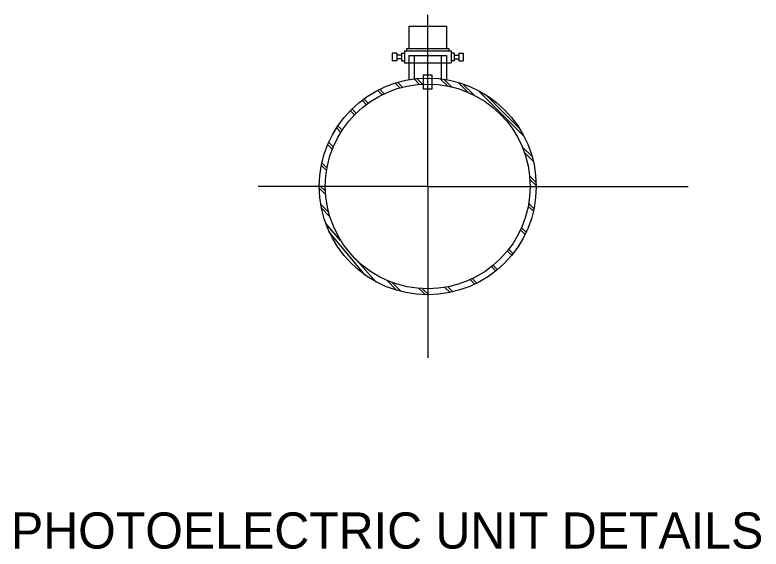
# Model space of a CAD drawing. Extents: x 1399.3 to 1476.9, y -385.3 to -357.7.
# Drawn here: x 1442.28 to 1449.16, y -363.56 to -358.64 of the extents above; entities that cross this region are included whole.
import ezdxf

# ---------------------------------------------------------------- set-up
doc = ezdxf.new("R2010")
doc.units = 0
for name, color, linetype in [('57 Undefined', 7, 'Continuous'), ('str_Center-Line-A', 7, 'Continuous'), ('tcd_SIGN-OVERHEAD', 7, 'Continuous')]:
    doc.layers.add(name, color=color, linetype=linetype)

msp = doc.modelspace()

# ---------------------------------------------------------------- linework, layer by layer
at = {"layer": 'str_Center-Line-A'}
for q in [(1446.0874, -358.6367), (1444.5235, -360.2183), (1448.4883, -360.2183), (1446.0874, -361.7998)]:
    msp.add_line((1446.0874, -360.2183), q, dxfattribs=at)
at = {"layer": 'tcd_SIGN-OVERHEAD'}
for p, q in [((1445.9139, -358.7394), (1445.9139, -358.9477)), ((1445.9139, -358.7394), (1446.261, -358.7394)), ((1446.261, -358.7394), (1446.261, -358.9477)), ((1445.7602, -358.9894), (1445.7602, -359.0588)), ((1445.8019, -358.9894), (1445.7602, -358.9894)), ((1445.8019, -358.9894), (1445.8019, -359.0588)), ((1445.8444, -359.0067), (1445.8019, -359.0067)), ((1445.8444, -358.9894), (1445.8444, -359.0588)), ((1445.8444, -358.9894), (1445.8722, -358.9894)), ((1445.8722, -358.9685), (1446.3027, -358.9685)), ((1445.8722, -358.9685), (1445.8722, -359.0796)), ((1445.893, -358.9477), (1446.2819, -358.9477)), ((1445.893, -358.9477), (1445.893, -358.9685)), ((1445.9139, -359.0102), (1445.9139, -359.2337)), ((1445.9139, -359.0102), (1446.261, -359.0102)), ((1445.9625, -359.0102), (1445.9625, -359.2263)), ((1446.2124, -359.0102), (1446.2124, -359.2263)), ((1446.261, -359.0102), (1446.261, -359.2337)), ((1446.2819, -358.9477), (1446.2819, -358.9685)), ((1446.3027, -358.9685), (1446.3027, -359.0796)), ((1446.3305, -358.9894), (1446.3027, -358.9894)), ((1446.3305, -358.9894), (1446.3305, -359.0588)), ((1446.3305, -359.0067), (1446.373, -359.0067)), ((1446.373, -358.9894), (1446.373, -359.0588)), ((1446.373, -358.9894), (1446.4147, -358.9894)), ((1446.4147, -358.9894), (1446.4147, -359.0588)), ((1445.8019, -359.0588), (1445.7602, -359.0588)), ((1445.8444, -359.0414), (1445.8019, -359.0414)), ((1445.8444, -359.0588), (1445.8722, -359.0588)), ((1445.8722, -359.0796), (1446.3027, -359.0796)), ((1446.3305, -359.0588), (1446.3027, -359.0588)), ((1446.3305, -359.0414), (1446.373, -359.0414)), ((1446.373, -359.0588), (1446.4147, -359.0588)), ((1445.8312, -359.3095), (1445.7865, -359.2648)), ((1445.8544, -359.3032), (1445.8092, -359.258)), ((1446.0113, -359.2771), (1445.9608, -359.2265)), ((1446.039, -359.2753), (1445.9872, -359.2235)), ((1446.2682, -359.2915), (1446.2018, -359.225)), ((1446.3058, -359.2996), (1446.2357, -359.2295)), ((1446.4569, -359.3493), (1446.3656, -359.2579)), ((1446.5119, -359.3748), (1446.4085, -359.2714)), ((1445.6661, -359.3733), (1445.6248, -359.332)), ((1445.6859, -359.3637), (1445.6443, -359.3221)), ((1446.9728, -359.7538), (1446.5519, -359.3329)), ((1445.5207, -359.463), (1445.4818, -359.4241)), ((1445.5377, -359.4505), (1445.498, -359.4108)), ((1446.9326, -359.6842), (1446.6215, -359.3731)), ((1445.413, -359.5574), (1445.3737, -359.5181)), ((1445.4278, -359.5427), (1445.3885, -359.5034)), ((1445.2907, -359.7236), (1445.2458, -359.6787)), ((1445.2975, -359.701), (1445.2575, -359.6609)), ((1445.2077, -359.8754), (1445.1668, -359.8346)), ((1445.2161, -359.8544), (1445.1694, -359.8077)), ((1447.0484, -359.9434), (1446.9584, -359.8534)), ((1447.0594, -359.9839), (1446.977, -359.9015)), ((1445.1545, -360.0726), (1445.1085, -360.0266)), ((1445.1597, -360.0484), (1445.1117, -360.0004)), ((1447.0865, -360.1807), (1447.0266, -360.1208)), ((1447.0872, -360.2108), (1447.0294, -360.153)), ((1445.1462, -360.2938), (1445.0878, -360.2354)), ((1445.1442, -360.2624), (1445.0904, -360.2085)), ((1445.1736, -360.456), (1445.1015, -360.3838)), ((1447.0662, -360.4222), (1447.0187, -360.3746)), ((1445.1853, -360.4971), (1445.1082, -360.4201)), ((1447.0609, -360.4463), (1447.0141, -360.3996)), ((1445.2835, -360.7173), (1445.1481, -360.5607)), ((1445.5118, -361.0357), (1445.1758, -360.6331)), ((1446.9839, -360.661), (1446.9423, -360.6194)), ((1446.9934, -360.6411), (1446.9515, -360.5991)), ((1446.8731, -360.8366), (1446.8335, -360.7971)), ((1446.8599, -360.853), (1446.8204, -360.8135)), ((1445.6103, -361.0969), (1445.4224, -360.8857)), ((1446.7138, -360.9975), (1446.6743, -360.958)), ((1446.7324, -360.9866), (1446.6906, -360.9448)), ((1446.52, -361.1196), (1446.4782, -361.0778)), ((1446.5398, -361.1099), (1446.4983, -361.0684)), ((1445.8028, -361.1767), (1445.7099, -361.0837)), ((1445.8434, -361.1878), (1445.7592, -361.1036)), ((1446.3178, -361.1912), (1446.2711, -361.1445)), ((1446.0666, -361.2178), (1446.0079, -361.1591)), ((1446.0962, -361.218), (1446.0395, -361.1613)), ((1446.2933, -361.1961), (1446.2462, -361.1491))]:
    msp.add_line(p, q, dxfattribs=at)
msp.add_lwpolyline([(1446.0461, -359.317), (1446.1294, -359.317), (1446.1294, -359.192), (1446.0461, -359.192)], close=True, dxfattribs=at)
for radius in [0.9998, 0.9442]:
    msp.add_circle((1446.0874, -360.2183), radius, dxfattribs=at)

# ---------------------------------------------------------------- texts
at = {"layer": '57 Undefined'}
msp.add_text('PHOTOELECTRIC UNIT DETAILS', height=0.333333, dxfattribs=at).set_placement((1442.2457, -363.5576))

doc.saveas('drawing.dxf')
